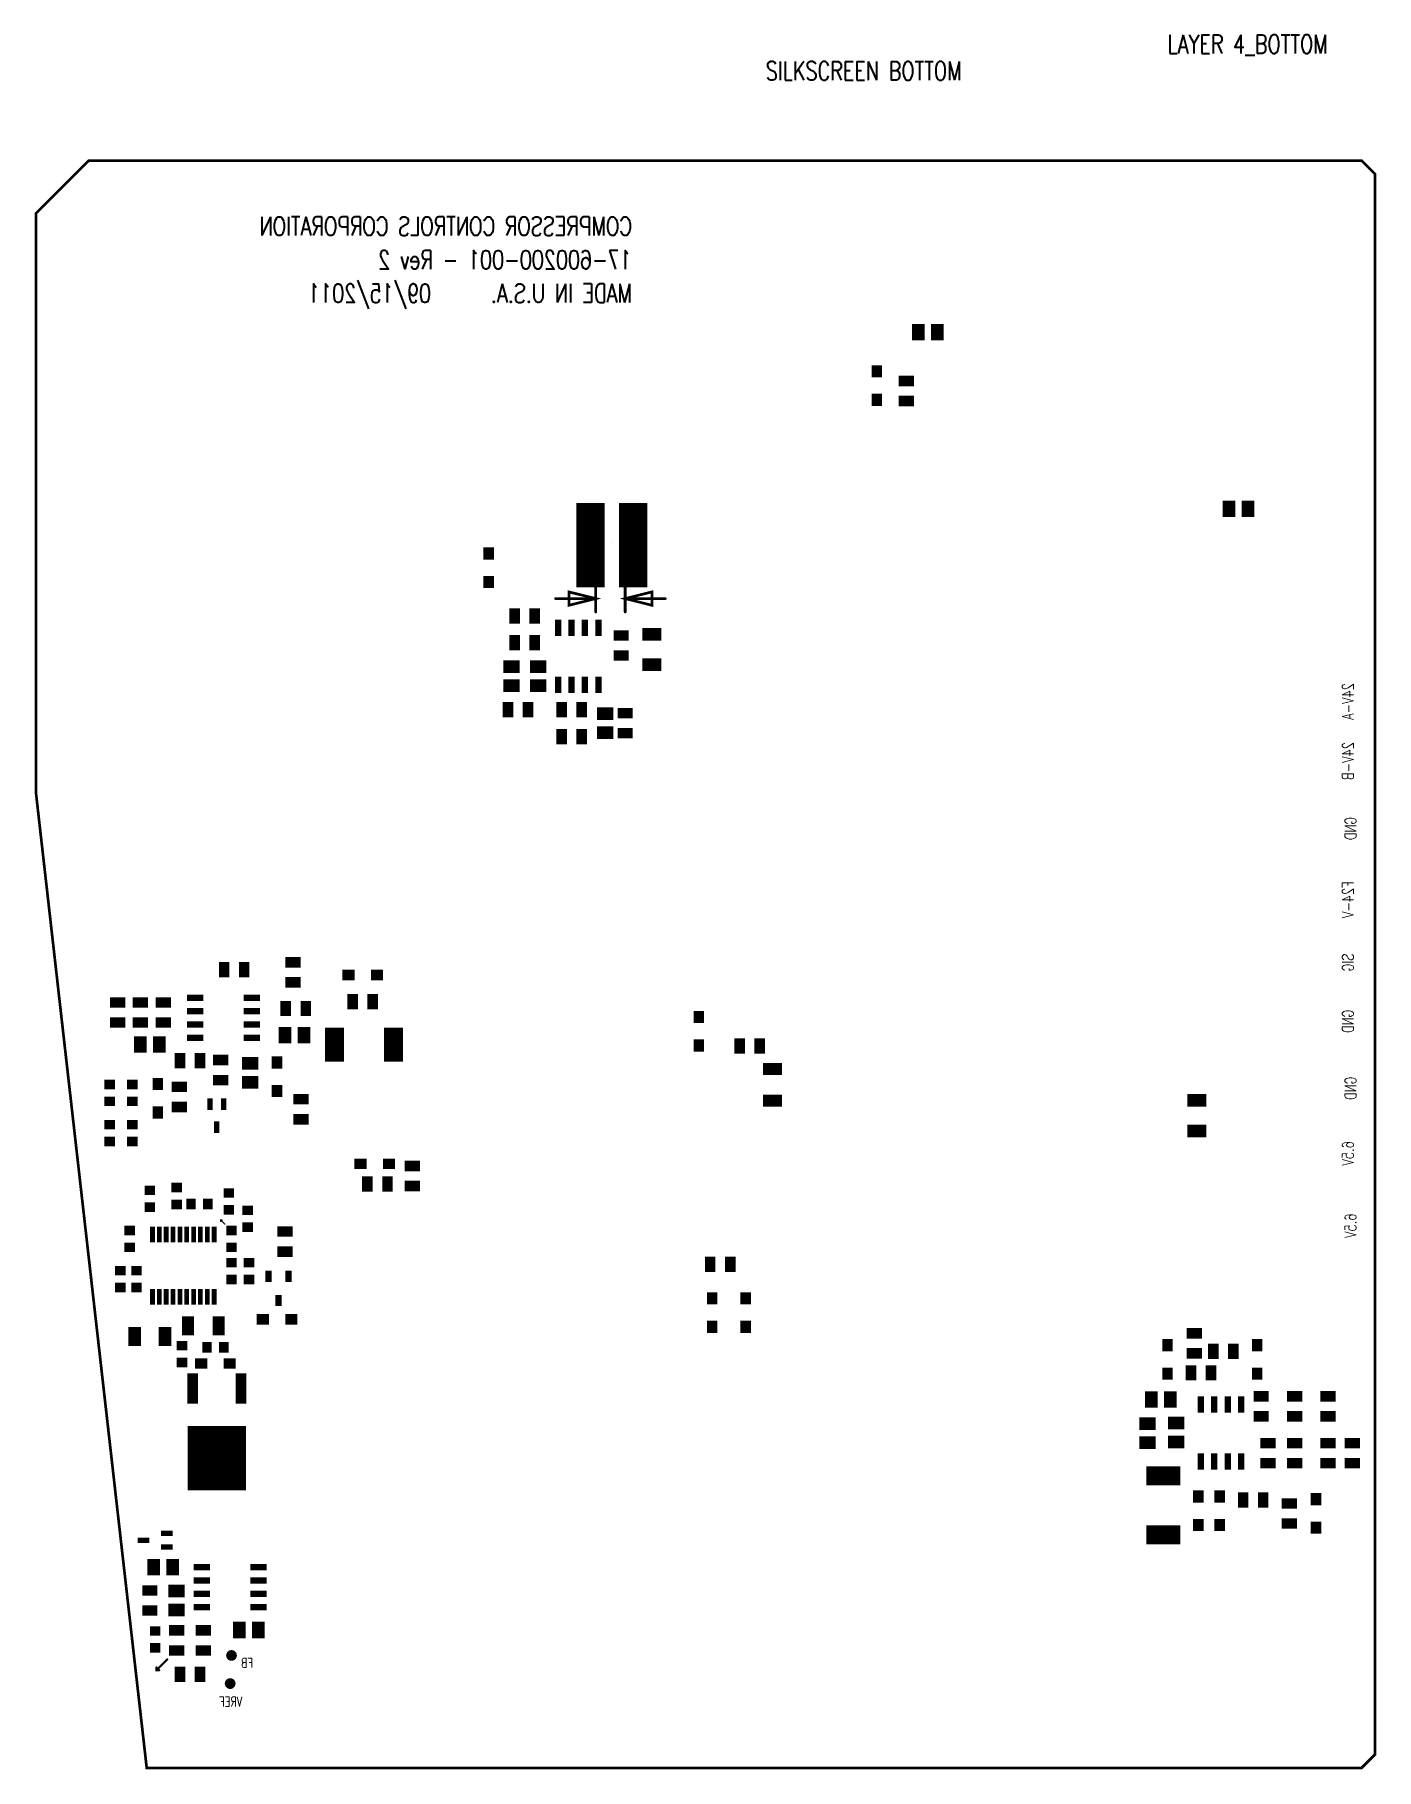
# Model space of a CAD drawing. Extents: x 0 to 127, y 0 to 164.
import ezdxf

# ---------------------------------------------------------------- set-up
doc = ezdxf.new("R2010")
doc.units = 0
doc.linetypes.add('TRMIDX_1', pattern=[2, 1, 1])
for name, color, linetype in [('2D_LINE_129', 1, 'CONTINUOUS'), ('BOARD_OUTLINE_00', 254, 'CONTINUOUS'), ('DIMENSION1_24', 254, 'CONTINUOUS'), ('DIMENSION2_24', 254, 'CONTINUOUS'), ('DIMENSION3_24', 254, 'CONTINUOUS'), ('DIMENSION4_24', 254, 'CONTINUOUS'), ('DIMENSION5_24', 254, 'CONTINUOUS'), ('DIMENSION6_24', 254, 'CONTINUOUS'), ('DIMENSION7_24', 254, 'CONTINUOUS'), ('DRIL_NPLTE_THRU_04', 176, 'CONTINUOUS'), ('DRIL_PLTE_THRU_04', 176, 'CONTINUOUS'), ('PADS_BOT', 5, 'CONTINUOUS'), ('PADS_INNER', 5, 'CONTINUOUS'), ('TAG_00', 254, 'CONTINUOUS'), ('TAG_01', 254, 'CONTINUOUS'), ('TEXT_04', 5, 'CONTINUOUS'), ('TEXT_129', 3, 'CONTINUOUS')]:
    doc.layers.add(name, color=color, linetype=linetype)
doc.styles.add('W0$127', font='simplex', dxfattribs={"width": 0.75})
doc.styles.add('W0$1524', font='simplex', dxfattribs={"width": 0.75})
doc.styles.add('W0$254', font='simplex', dxfattribs={"width": 0.75})

# ---------------------------------------------------------------- blocks, each defined once
blk = doc.blocks.new('SMOOTH_0$254')
at = {"const_width": 0.127}
blk.add_lwpolyline([(-0.0635, 0, 1), (0.0635, 0, 1)], format="xyb", close=True, dxfattribs=at)
blk = doc.blocks.new('BOARD_3329')
at = {"layer": 'BOARD_OUTLINE_00', "const_width": 0.254}
blk.add_lwpolyline([(5.588, -10.84199), (10.58799, -5.842), (131.318, -5.842), (132.588, -7.112), (132.588, -156.972), (131.318, -158.242), (16.088106, -158.242), (5.588, -65.8368)], close=True, dxfattribs=at)
at = {"layer": 'BOARD_OUTLINE_00'}
for p in [(10.58799, -5.842), (131.318, -5.842), (132.588, -7.112), (5.588, -10.84199), (5.588, -65.8368), (132.588, -156.972), (16.088106, -158.242), (131.318, -158.242)]:
    blk.add_blockref('SMOOTH_0$254', p, dxfattribs=at)
blk = doc.blocks.new('SMOOTH_0$2032')
at = {"const_width": 0.1016}
blk.add_lwpolyline([(-0.0508, 0, 1), (0.0508, 0, 1)], format="xyb", close=True, dxfattribs=at)
blk = doc.blocks.new('DRAWING_3389')
at = {"layer": '2D_LINE_129', "const_width": 0.2032}
blk.add_lwpolyline([(0, 0), (-0.9525, -0.9525)], dxfattribs=at)
at = {"layer": '2D_LINE_129'}
for p in [(0, 0), (-0.9525, -0.9525)]:
    blk.add_blockref('SMOOTH_0$2032', p, dxfattribs=at)
blk = doc.blocks.new('DRAWING_3390')
at = {"layer": '2D_LINE_129', "const_width": 0.203}
blk.add_lwpolyline([(0, 0), (0, -0.254), (0.254, -0.254)], dxfattribs=at)
at = {"layer": '2D_LINE_129'}
for p in [(0, 0), (0, -0.254), (0.254, -0.254)]:
    blk.add_blockref('SMOOTH_0$2032', p, dxfattribs=at)
blk = doc.blocks.new('SMOOTH_0$127')
at = {"const_width": 0.0635}
blk.add_lwpolyline([(-0.03175, 0, 1), (0.03175, 0, 1)], format="xyb", close=True, dxfattribs=at)
blk = doc.blocks.new('DRAWING_3391')
at = {"layer": '2D_LINE_129', "const_width": 0.127}
blk.add_lwpolyline([(0, 0), (0, 0.127), (0.127, 0.127)], dxfattribs=at)
at = {"layer": '2D_LINE_129'}
for p in [(0, 0.127), (0, 0), (0.127, 0.127)]:
    blk.add_blockref('SMOOTH_0$127', p, dxfattribs=at)
blk = doc.blocks.new('DRAWING_3392')
at = {"layer": '2D_LINE_129', "const_width": 0.127}
blk.add_lwpolyline([(0, 0), (-0.381, 0.381)], dxfattribs=at)
at = {"layer": '2D_LINE_129'}
for p in [(-0.381, 0.381), (0, 0)]:
    blk.add_blockref('SMOOTH_0$127', p, dxfattribs=at)
blk = doc.blocks.new('DRIL_HOLE_0')
blk.add_lwpolyline([(0, 0, 1), (0, 0, 1)], format="xyb", close=True)
blk = doc.blocks.new('PAD_1')
blk.add_lwpolyline([(0, 0, 1), (0, 0, 1)], format="xyb", close=True)
blk = doc.blocks.new('PAD_2')
at = {"const_width": 1.2}
blk.add_lwpolyline([(-0.775, 0), (0.775, 0)], dxfattribs=at)
blk = doc.blocks.new('STK_BOT_137')
at = {"layer": 'DRIL_NPLTE_THRU_04'}
blk.add_blockref('DRIL_HOLE_0', (0, 0), dxfattribs=at)
at = {"layer": 'PADS_BOT'}
blk.add_blockref('PAD_2', (0, 0), dxfattribs=at)
at = {"layer": 'PADS_INNER'}
blk.add_blockref('PAD_1', (0, 0), dxfattribs=at)
blk = doc.blocks.new('SYM_BOT_4')
for p in [(0, 0.9), (0, -0.9)]:
    blk.add_blockref('STK_BOT_137', p)
blk = doc.blocks.new('PART_BOT_0')
blk.add_blockref('SYM_BOT_4', (0, 0))
blk = doc.blocks.new('PART_BOT_1')
blk.add_blockref('SYM_BOT_4', (0, 0))
blk = doc.blocks.new('PART_BOT_2')
blk.add_blockref('SYM_BOT_4', (0, 0))
blk = doc.blocks.new('PART_BOT_3')
blk.add_blockref('SYM_BOT_4', (0, 0))
blk = doc.blocks.new('PART_BOT_4')
blk.add_blockref('SYM_BOT_4', (0, 0))
blk = doc.blocks.new('PART_BODY_BOT_3340')
at = {"layer": 'TAG_00'}
blk.add_lwpolyline([(0, 0), (0, 0)], dxfattribs=at)
blk.add_lwpolyline([(0, 0), (0, 0)], dxfattribs=at)
at = {"layer": 'TAG_01'}
blk.add_lwpolyline([(0, 0), (0, 0)], dxfattribs=at)
blk.add_lwpolyline([(0, 0), (0, 0)], dxfattribs=at)
blk = doc.blocks.new('PAD_3')
at = {"const_width": 1}
blk.add_lwpolyline([(-1.425, 0), (1.425, 0)], dxfattribs=at)
blk = doc.blocks.new('STK_BOT_23')
at = {"layer": 'DRIL_NPLTE_THRU_04'}
blk.add_blockref('DRIL_HOLE_0', (0, 0), dxfattribs=at)
at = {"layer": 'PADS_BOT', "rotation": 90}
blk.add_blockref('PAD_3', (0, 0), dxfattribs=at)
at = {"layer": 'PADS_INNER'}
blk.add_blockref('PAD_1', (0, 0), dxfattribs=at)
blk = doc.blocks.new('PAD_4')
at = {"const_width": 5.55}
blk.add_lwpolyline([(-3.05, 0), (3.05, 0)], dxfattribs=at)
blk = doc.blocks.new('STK_BOT_24')
at = {"layer": 'DRIL_NPLTE_THRU_04'}
blk.add_blockref('DRIL_HOLE_0', (0, 0), dxfattribs=at)
at = {"layer": 'PADS_BOT', "rotation": 90}
blk.add_blockref('PAD_4', (0, 0), dxfattribs=at)
at = {"layer": 'PADS_INNER'}
blk.add_blockref('PAD_1', (0, 0), dxfattribs=at)
blk = doc.blocks.new('SYM_BOT_10')
for name, p in [('STK_BOT_24', (0, 2.5)), ('PART_BODY_BOT_3340', (0, 0)), ('STK_BOT_23', (-2.29, -4.1)), ('STK_BOT_23', (2.29, -4.1))]:
    blk.add_blockref(name, p)
blk = doc.blocks.new('PART_BOT_5')
blk.add_blockref('SYM_BOT_10', (0, 0))
blk = doc.blocks.new('PAD_6')
at = {"const_width": 1}
blk.add_lwpolyline([(-0.725, 0), (0.725, 0)], dxfattribs=at)
blk = doc.blocks.new('STK_BOT_133')
at = {"layer": 'DRIL_NPLTE_THRU_04'}
blk.add_blockref('DRIL_HOLE_0', (0, 0), dxfattribs=at)
at = {"layer": 'PADS_BOT'}
blk.add_blockref('PAD_6', (0, 0), dxfattribs=at)
at = {"layer": 'PADS_INNER'}
blk.add_blockref('PAD_1', (0, 0), dxfattribs=at)
blk = doc.blocks.new('SYM_BOT_11')
for p in [(0, 0.95), (0, -0.95)]:
    blk.add_blockref('STK_BOT_133', p)
blk = doc.blocks.new('PART_BOT_6')
blk.add_blockref('SYM_BOT_11', (0, 0))
blk = doc.blocks.new('PART_BOT_7')
blk.add_blockref('SYM_BOT_11', (0, 0))
blk = doc.blocks.new('PART_BOT_8')
blk.add_blockref('SYM_BOT_11', (0, 0))
blk = doc.blocks.new('PART_BOT_9')
blk.add_blockref('SYM_BOT_11', (0, 0))
blk = doc.blocks.new('PART_BOT_11')
blk.add_blockref('SYM_BOT_11', (0, 0))
blk = doc.blocks.new('PART_BOT_12')
blk.add_blockref('SYM_BOT_11', (0, 0))
blk = doc.blocks.new('PART_BOT_14')
blk.add_blockref('SYM_BOT_11', (0, 0))
blk = doc.blocks.new('PART_BOT_15')
blk.add_blockref('SYM_BOT_11', (0, 0))
blk = doc.blocks.new('PART_BOT_16')
blk.add_blockref('SYM_BOT_11', (0, 0))
blk = doc.blocks.new('PART_BOT_18')
blk.add_blockref('SYM_BOT_11', (0, 0))
blk = doc.blocks.new('PART_BOT_19')
blk.add_blockref('SYM_BOT_11', (0, 0))
blk = doc.blocks.new('PART_BOT_20')
blk.add_blockref('SYM_BOT_11', (0, 0))
blk = doc.blocks.new('PART_BOT_21')
blk.add_blockref('SYM_BOT_11', (0, 0))
blk = doc.blocks.new('PAD_8')
at = {"const_width": 0.6}
blk.add_lwpolyline([(-0.775, 0), (0.775, 0)], dxfattribs=at)
blk = doc.blocks.new('STK_BOT_154')
at = {"layer": 'DRIL_NPLTE_THRU_04'}
blk.add_blockref('DRIL_HOLE_0', (0, 0), dxfattribs=at)
at = {"layer": 'PADS_BOT'}
blk.add_blockref('PAD_8', (0, 0), dxfattribs=at)
at = {"layer": 'PADS_INNER'}
blk.add_blockref('PAD_1', (0, 0), dxfattribs=at)
blk = doc.blocks.new('SYM_BOT_12')
for p in [(-2.7, 1.905), (2.7, 1.905), (-2.7, 0.635), (2.7, 0.635), (-2.7, -0.635), (-2.7, -1.905), (2.7, -0.635), (2.7, -1.905)]:
    blk.add_blockref('STK_BOT_154', p)
blk = doc.blocks.new('PART_BOT_23')
blk.add_blockref('SYM_BOT_12', (0, 0))
blk = doc.blocks.new('PAD_10')
at = {"const_width": 0.6}
blk.add_lwpolyline([(-0.525, 0), (0.525, 0)], dxfattribs=at)
blk = doc.blocks.new('STK_BOT_153')
at = {"layer": 'DRIL_NPLTE_THRU_04'}
blk.add_blockref('DRIL_HOLE_0', (0, 0), dxfattribs=at)
at = {"layer": 'PADS_BOT'}
blk.add_blockref('PAD_10', (0, 0), dxfattribs=at)
at = {"layer": 'PADS_INNER'}
blk.add_blockref('PAD_1', (0, 0), dxfattribs=at)
blk = doc.blocks.new('SYM_BOT_13')
for p in [(-1.15, 0.95), (1.15, 0), (-1.15, -0.95)]:
    blk.add_blockref('STK_BOT_153', p)
blk = doc.blocks.new('PART_BOT_28')
blk.add_blockref('SYM_BOT_13', (0, 0))
blk = doc.blocks.new('PART_BOT_29')
blk.add_blockref('SYM_BOT_4', (0, 0))
blk = doc.blocks.new('PART_BOT_30')
blk.add_blockref('SYM_BOT_4', (0, 0))
blk = doc.blocks.new('PART_BOT_31')
blk.add_blockref('SYM_BOT_4', (0, 0))
blk = doc.blocks.new('PART_BOT_32')
blk.add_blockref('SYM_BOT_4', (0, 0))
blk = doc.blocks.new('PART_BOT_33')
blk.add_blockref('SYM_BOT_4', (0, 0))
blk = doc.blocks.new('PART_BOT_34')
blk.add_blockref('SYM_BOT_4', (0, 0))
blk = doc.blocks.new('PAD_12')
at = {"const_width": 0.5}
blk.add_lwpolyline([(-0.55, 0), (0.55, 0)], dxfattribs=at)
blk = doc.blocks.new('STK_BOT_152')
at = {"layer": 'DRIL_NPLTE_THRU_04'}
blk.add_blockref('DRIL_HOLE_0', (0, 0), dxfattribs=at)
at = {"layer": 'PADS_BOT'}
blk.add_blockref('PAD_12', (0, 0), dxfattribs=at)
at = {"layer": 'PADS_INNER'}
blk.add_blockref('PAD_1', (0, 0), dxfattribs=at)
blk = doc.blocks.new('SYM_BOT_14')
for p in [(-1.1, 0.65), (1.1, 0), (-1.1, -0.65)]:
    blk.add_blockref('STK_BOT_152', p)
blk = doc.blocks.new('PART_BOT_35')
blk.add_blockref('SYM_BOT_14', (0, 0))
blk = doc.blocks.new('PART_BOT_36')
blk.add_blockref('SYM_BOT_14', (0, 0))
blk = doc.blocks.new('PART_BOT_37')
blk.add_blockref('SYM_BOT_11', (0, 0))
blk = doc.blocks.new('PART_BOT_38')
blk.add_blockref('SYM_BOT_11', (0, 0))
blk = doc.blocks.new('PART_BOT_41')
blk.add_blockref('SYM_BOT_11', (0, 0))
blk = doc.blocks.new('PART_BOT_42')
blk.add_blockref('SYM_BOT_11', (0, 0))
blk = doc.blocks.new('PART_BOT_43')
blk.add_blockref('SYM_BOT_11', (0, 0))
blk = doc.blocks.new('PART_BOT_44')
blk.add_blockref('SYM_BOT_11', (0, 0))
blk = doc.blocks.new('PART_BOT_45')
blk.add_blockref('SYM_BOT_11', (0, 0))
blk = doc.blocks.new('PART_BOT_46')
blk.add_blockref('SYM_BOT_11', (0, 0))
blk = doc.blocks.new('PART_BOT_47')
blk.add_blockref('SYM_BOT_11', (0, 0))
blk = doc.blocks.new('PART_BOT_48')
blk.add_blockref('SYM_BOT_11', (0, 0))
blk = doc.blocks.new('PART_BOT_49')
blk.add_blockref('SYM_BOT_11', (0, 0))
blk = doc.blocks.new('PART_BOT_50')
blk.add_blockref('SYM_BOT_11', (0, 0))
blk = doc.blocks.new('PART_BOT_51')
blk.add_blockref('SYM_BOT_12', (0, 0))
blk = doc.blocks.new('PART_BOT_52')
blk.add_blockref('SYM_BOT_12', (0, 0))
blk = doc.blocks.new('PART_BOT_54')
blk.add_blockref('SYM_BOT_4', (0, 0))
blk = doc.blocks.new('PART_BOT_55')
blk.add_blockref('SYM_BOT_4', (0, 0))
blk = doc.blocks.new('PAD_14')
at = {"const_width": 1.2}
blk.add_lwpolyline([(-0.9, 0), (0.9, 0)], dxfattribs=at)
blk = doc.blocks.new('STK_BOT_147')
at = {"layer": 'DRIL_NPLTE_THRU_04'}
blk.add_blockref('DRIL_HOLE_0', (0, 0), dxfattribs=at)
at = {"layer": 'PADS_BOT'}
blk.add_blockref('PAD_14', (0, 0), dxfattribs=at)
at = {"layer": 'PADS_INNER'}
blk.add_blockref('PAD_1', (0, 0), dxfattribs=at)
blk = doc.blocks.new('SYM_BOT_5')
for p in [(0, 1.45), (0, -1.45)]:
    blk.add_blockref('STK_BOT_147', p)
blk = doc.blocks.new('PART_BOT_56')
blk.add_blockref('SYM_BOT_5', (0, 0))
blk = doc.blocks.new('PART_BOT_57')
blk.add_blockref('SYM_BOT_11', (0, 0))
blk = doc.blocks.new('PART_BOT_58')
blk.add_blockref('SYM_BOT_12', (0, 0))
blk = doc.blocks.new('PART_BOT_60')
blk.add_blockref('SYM_BOT_11', (0, 0))
blk = doc.blocks.new('PART_BOT_61')
blk.add_blockref('SYM_BOT_11', (0, 0))
blk = doc.blocks.new('PART_BOT_62')
blk.add_blockref('SYM_BOT_11', (0, 0))
blk = doc.blocks.new('PART_BOT_63')
blk.add_blockref('SYM_BOT_11', (0, 0))
blk = doc.blocks.new('PART_BOT_65')
blk.add_blockref('SYM_BOT_11', (0, 0))
blk = doc.blocks.new('PART_BOT_66')
blk.add_blockref('SYM_BOT_11', (0, 0))
blk = doc.blocks.new('PART_BOT_67')
blk.add_blockref('SYM_BOT_11', (0, 0))
blk = doc.blocks.new('PAD_15')
at = {"const_width": 0.45}
blk.add_lwpolyline([(-0.75, 0), (0.75, 0)], dxfattribs=at)
blk = doc.blocks.new('STK_BOT_151')
at = {"layer": 'DRIL_NPLTE_THRU_04'}
blk.add_blockref('DRIL_HOLE_0', (0, 0), dxfattribs=at)
at = {"layer": 'PADS_BOT'}
blk.add_blockref('PAD_15', (0, 0), dxfattribs=at)
at = {"layer": 'PADS_INNER'}
blk.add_blockref('PAD_1', (0, 0), dxfattribs=at)
blk = doc.blocks.new('SYM_BOT_16')
for p in [(-2.95, 2.925), (-2.95, 2.275), (-2.95, 1.625), (2.95, 2.925), (2.95, 2.275), (2.95, 1.625), (-2.95, 0.975), (-2.95, 0.325), (2.95, 0.975), (2.95, 0.325), (-2.95, -0.325), (-2.95, -0.975), (-2.95, -1.625), (2.95, -0.325), (2.95, -0.975), (2.95, -1.625), (-2.95, -2.275), (-2.95, -2.925), (2.95, -2.275), (2.95, -2.925)]:
    blk.add_blockref('STK_BOT_151', p)
blk = doc.blocks.new('PART_BOT_68')
blk.add_blockref('SYM_BOT_16', (0, 0))
blk = doc.blocks.new('PART_BOT_75')
blk.add_blockref('SYM_BOT_5', (0, 0))
blk = doc.blocks.new('PART_BOT_76')
blk.add_blockref('SYM_BOT_11', (0, 0))
blk = doc.blocks.new('PAD_18')
at = {"const_width": 0.9}
blk.add_lwpolyline([(-0.5, 0), (0.5, 0)], dxfattribs=at)
blk = doc.blocks.new('STK_BOT_140')
at = {"layer": 'DRIL_NPLTE_THRU_04'}
blk.add_blockref('DRIL_HOLE_0', (0, 0), dxfattribs=at)
at = {"layer": 'PADS_BOT'}
blk.add_blockref('PAD_18', (0, 0), dxfattribs=at)
at = {"layer": 'PADS_INNER'}
blk.add_blockref('PAD_1', (0, 0), dxfattribs=at)
blk = doc.blocks.new('SYM_BOT_22')
for p in [(0, 0.8), (0, -0.8)]:
    blk.add_blockref('STK_BOT_140', p)
blk = doc.blocks.new('PART_BOT_82')
blk.add_blockref('SYM_BOT_22', (0, 0))
blk = doc.blocks.new('PART_BOT_83')
blk.add_blockref('SYM_BOT_22', (0, 0))
blk = doc.blocks.new('PART_BOT_84')
blk.add_blockref('SYM_BOT_22', (0, 0))
blk = doc.blocks.new('PART_BOT_85')
blk.add_blockref('SYM_BOT_22', (0, 0))
blk = doc.blocks.new('PART_BOT_86')
blk.add_blockref('SYM_BOT_22', (0, 0))
blk = doc.blocks.new('SYM_BOT_23')
for p in [(0, 0.8), (0, -0.8)]:
    blk.add_blockref('STK_BOT_140', p)
blk = doc.blocks.new('PART_BOT_87')
blk.add_blockref('SYM_BOT_23', (0, 0))
blk = doc.blocks.new('PART_BOT_88')
blk.add_blockref('SYM_BOT_23', (0, 0))
blk = doc.blocks.new('PART_BOT_89')
blk.add_blockref('SYM_BOT_23', (0, 0))
blk = doc.blocks.new('PART_BOT_90')
blk.add_blockref('SYM_BOT_23', (0, 0))
blk = doc.blocks.new('PART_BOT_91')
blk.add_blockref('SYM_BOT_23', (0, 0))
blk = doc.blocks.new('PART_BOT_92')
blk.add_blockref('SYM_BOT_23', (0, 0))
blk = doc.blocks.new('PART_BOT_93')
blk.add_blockref('SYM_BOT_23', (0, 0))
blk = doc.blocks.new('PART_BOT_94')
blk.add_blockref('SYM_BOT_23', (0, 0))
blk = doc.blocks.new('PAD_20')
at = {"const_width": 1.15}
blk.add_lwpolyline([(-0.9, 0), (0.9, 0)], dxfattribs=at)
blk = doc.blocks.new('STK_BOT_145')
at = {"layer": 'DRIL_NPLTE_THRU_04'}
blk.add_blockref('DRIL_HOLE_0', (0, 0), dxfattribs=at)
at = {"layer": 'PADS_BOT'}
blk.add_blockref('PAD_20', (0, 0), dxfattribs=at)
at = {"layer": 'PADS_INNER'}
blk.add_blockref('PAD_1', (0, 0), dxfattribs=at)
blk = doc.blocks.new('SYM_BOT_24')
for p in [(0, 1.45), (0, -1.45)]:
    blk.add_blockref('STK_BOT_145', p)
blk = doc.blocks.new('PART_BOT_95')
blk.add_blockref('SYM_BOT_24', (0, 0))
blk = doc.blocks.new('PART_BOT_96')
blk.add_blockref('SYM_BOT_23', (0, 0))
blk = doc.blocks.new('PART_BOT_105')
blk.add_blockref('SYM_BOT_5', (0, 0))
blk = doc.blocks.new('PART_BOT_108')
blk.add_blockref('SYM_BOT_4', (0, 0))
blk = doc.blocks.new('PART_BOT_109')
blk.add_blockref('SYM_BOT_11', (0, 0))
blk = doc.blocks.new('PART_BOT_110')
blk.add_blockref('SYM_BOT_11', (0, 0))
blk = doc.blocks.new('PART_BOT_111')
blk.add_blockref('SYM_BOT_11', (0, 0))
blk = doc.blocks.new('PART_BOT_112')
blk.add_blockref('SYM_BOT_22', (0, 0))
blk = doc.blocks.new('PART_BOT_117')
blk.add_blockref('SYM_BOT_11', (0, 0))
blk = doc.blocks.new('PART_BOT_118')
blk.add_blockref('SYM_BOT_11', (0, 0))
blk = doc.blocks.new('PART_BOT_119')
blk.add_blockref('SYM_BOT_11', (0, 0))
blk = doc.blocks.new('PAD_22')
at = {"const_width": 1}
blk.add_lwpolyline([(-0.575, 0), (0.575, 0)], dxfattribs=at)
blk = doc.blocks.new('STK_BOT_135')
at = {"layer": 'DRIL_NPLTE_THRU_04'}
blk.add_blockref('DRIL_HOLE_0', (0, 0), dxfattribs=at)
at = {"layer": 'PADS_BOT', "rotation": 90}
blk.add_blockref('PAD_22', (0, 0), dxfattribs=at)
at = {"layer": 'PADS_INNER'}
blk.add_blockref('PAD_1', (0, 0), dxfattribs=at)
blk = doc.blocks.new('SYM_BOT_29')
for p in [(0, 1.35), (0, -1.35)]:
    blk.add_blockref('STK_BOT_135', p)
blk = doc.blocks.new('PART_BOT_123')
blk.add_blockref('SYM_BOT_29', (0, 0))
blk = doc.blocks.new('PART_BOT_124')
blk.add_blockref('SYM_BOT_29', (0, 0))
blk = doc.blocks.new('PART_BOT_125')
blk.add_blockref('SYM_BOT_29', (0, 0))
blk = doc.blocks.new('PART_BOT_126')
blk.add_blockref('SYM_BOT_29', (0, 0))
blk = doc.blocks.new('PART_BOT_127')
blk.add_blockref('SYM_BOT_29', (0, 0))
blk = doc.blocks.new('PART_BOT_128')
blk.add_blockref('SYM_BOT_29', (0, 0))
blk = doc.blocks.new('PART_BOT_129')
blk.add_blockref('SYM_BOT_29', (0, 0))
blk = doc.blocks.new('PART_BOT_131')
blk.add_blockref('SYM_BOT_29', (0, 0))
blk = doc.blocks.new('PART_BOT_132')
blk.add_blockref('SYM_BOT_29', (0, 0))
blk = doc.blocks.new('PART_BOT_133')
blk.add_blockref('SYM_BOT_29', (0, 0))
blk = doc.blocks.new('PART_BOT_134')
blk.add_blockref('SYM_BOT_29', (0, 0))
blk = doc.blocks.new('PART_BOT_135')
blk.add_blockref('SYM_BOT_29', (0, 0))
blk = doc.blocks.new('PART_BOT_136')
blk.add_blockref('SYM_BOT_29', (0, 0))
blk = doc.blocks.new('PART_BOT_137')
blk.add_blockref('SYM_BOT_29', (0, 0))
blk = doc.blocks.new('PART_BOT_138')
blk.add_blockref('SYM_BOT_29', (0, 0))
blk = doc.blocks.new('PART_BOT_139')
blk.add_blockref('SYM_BOT_29', (0, 0))
blk = doc.blocks.new('SMOOTH_0$0254')
at = {"const_width": 0.0127}
blk.add_lwpolyline([(-0.00635, 0, 1), (0.00635, 0, 1)], format="xyb", close=True, dxfattribs=at)
blk = doc.blocks.new('PART_BODY_BOT_3371')
at = {"layer": 'DIMENSION1_24', "linetype": 'TRMIDX_1', "const_width": 0.254}
blk.add_lwpolyline([(5.33, -1.27), (5.33, -5.08)], dxfattribs=at)
at = {"layer": 'DIMENSION2_24', "linetype": 'TRMIDX_1', "const_width": 0.254}
blk.add_lwpolyline([(5.33, 1.52), (5.33, 5.33)], dxfattribs=at)
at = {"layer": 'DIMENSION3_24', "linetype": 'TRMIDX_1', "const_width": 0.254}
blk.add_lwpolyline([(5.33, -1.27), (5.97, -3.81), (4.7, -3.81)], close=True, dxfattribs=at)
at = {"layer": 'DIMENSION4_24', "linetype": 'TRMIDX_1', "const_width": 0.254}
blk.add_lwpolyline([(5.33, 1.52), (4.7, 4.06), (5.97, 4.06)], close=True, dxfattribs=at)
at = {"layer": 'DIMENSION5_24', "linetype": 'TRMIDX_1', "const_width": 0.254}
blk.add_lwpolyline([(1.52, -1.27), (6.6, -1.27)], dxfattribs=at)
at = {"layer": 'DIMENSION6_24', "linetype": 'TRMIDX_1', "const_width": 0.254}
blk.add_lwpolyline([(1.52, 1.52), (6.6, 1.52)], dxfattribs=at)
at = {"layer": 'DIMENSION7_24', "linetype": 'TRMIDX_1', "const_width": 0.0254}
for points in [[(0.25, 1.52), (0.25, 1.52)], [(0.25, -1.27), (0.25, -1.27)]]:
    blk.add_lwpolyline(points, dxfattribs=at)
at = {"layer": 'TAG_00'}
blk.add_lwpolyline([(0, 0), (0, 0)], dxfattribs=at)
at = {"layer": 'TAG_01'}
blk.add_lwpolyline([(0, 0), (0, 0)], dxfattribs=at)
at = {"layer": 'DIMENSION1_24'}
for p in [(5.33, -1.27), (5.33, -5.08)]:
    blk.add_blockref('SMOOTH_0$254', p, dxfattribs=at)
at = {"layer": 'DIMENSION2_24'}
for p in [(5.33, 5.33), (5.33, 1.52)]:
    blk.add_blockref('SMOOTH_0$254', p, dxfattribs=at)
at = {"layer": 'DIMENSION3_24'}
for p in [(5.33, -1.27), (4.7, -3.81), (5.97, -3.81)]:
    blk.add_blockref('SMOOTH_0$254', p, dxfattribs=at)
at = {"layer": 'DIMENSION4_24'}
for p in [(4.7, 4.06), (5.97, 4.06), (5.33, 1.52)]:
    blk.add_blockref('SMOOTH_0$254', p, dxfattribs=at)
at = {"layer": 'DIMENSION5_24'}
for p in [(1.52, -1.27), (6.6, -1.27)]:
    blk.add_blockref('SMOOTH_0$254', p, dxfattribs=at)
at = {"layer": 'DIMENSION6_24'}
for p in [(1.52, 1.52), (6.6, 1.52)]:
    blk.add_blockref('SMOOTH_0$254', p, dxfattribs=at)
at = {"layer": 'DIMENSION7_24'}
for p in [(0.25, 1.52), (0.25, 1.52), (0.25, -1.27), (0.25, -1.27)]:
    blk.add_blockref('SMOOTH_0$0254', p, dxfattribs=at)
blk = doc.blocks.new('PAD_24')
at = {"const_width": 2.7}
blk.add_lwpolyline([(-4, 0), (4, 0)], dxfattribs=at)
blk = doc.blocks.new('STK_BOT_149')
at = {"layer": 'DRIL_NPLTE_THRU_04'}
blk.add_blockref('DRIL_HOLE_0', (0, 0), dxfattribs=at)
at = {"layer": 'PADS_BOT'}
blk.add_blockref('PAD_24', (0, 0), dxfattribs=at)
at = {"layer": 'PADS_INNER'}
blk.add_blockref('PAD_1', (0, 0), dxfattribs=at)
blk = doc.blocks.new('SYM_BOT_41')
for name, p in [('PART_BODY_BOT_3371', (0, 0)), ('STK_BOT_149', (0.254, 2.024)), ('STK_BOT_149', (0.254, -2.024))]:
    blk.add_blockref(name, p)
blk = doc.blocks.new('PART_BOT_152')
blk.add_blockref('SYM_BOT_41', (0, 0))
blk = doc.blocks.new('PART_BOT_153')
blk.add_blockref('SYM_BOT_23', (0, 0))
blk = doc.blocks.new('PART_BOT_160')
blk.add_blockref('SYM_BOT_22', (0, 0))
blk = doc.blocks.new('PART_BOT_161')
blk.add_blockref('SYM_BOT_22', (0, 0))
blk = doc.blocks.new('PAD_25')
at = {"const_width": 0.508}
blk.add_lwpolyline([(0, -0.254, 1), (0, 0.254, 1)], format="xyb", close=True, dxfattribs=at)
blk = doc.blocks.new('STK_BOT_115')
at = {"layer": 'DRIL_NPLTE_THRU_04'}
blk.add_blockref('DRIL_HOLE_0', (0, 0), dxfattribs=at)
at = {"layer": 'PADS_BOT'}
blk.add_blockref('PAD_25', (0, 0), dxfattribs=at)
at = {"layer": 'PADS_INNER'}
blk.add_blockref('PAD_1', (0, 0), dxfattribs=at)
blk = doc.blocks.new('SYM_BOT_47')
blk.add_blockref('STK_BOT_115', (0, 0))
blk = doc.blocks.new('PART_BOT_162')
blk.add_blockref('SYM_BOT_47', (0, 0))
blk = doc.blocks.new('PART_BOT_163')
blk.add_blockref('SYM_BOT_47', (0, 0))
blk = doc.blocks.new('PAD_27')
at = {"const_width": 1.8034}
blk.add_lwpolyline([(-1.6129, 0), (1.6129, 0)], dxfattribs=at)
blk = doc.blocks.new('STK_BOT_142')
at = {"layer": 'DRIL_PLTE_THRU_04'}
blk.add_blockref('DRIL_HOLE_0', (0, 0), dxfattribs=at)
at = {"layer": 'PADS_BOT', "rotation": 90}
blk.add_blockref('PAD_27', (0, 0), dxfattribs=at)
at = {"layer": 'PADS_INNER'}
blk.add_blockref('PAD_1', (0, 0), dxfattribs=at)
blk = doc.blocks.new('SYM_BOT_48')
for p in [(-2.8, 0), (2.8, 0)]:
    blk.add_blockref('STK_BOT_142', p)
blk = doc.blocks.new('PART_BOT_164')
blk.add_blockref('SYM_BOT_48', (0, 0))
blk = doc.blocks.new('PART_BOT_165')
blk.add_blockref('SYM_BOT_48', (0, 0))
blk = doc.blocks.new('STK_BOT_125')
at = {"layer": 'DRIL_NPLTE_THRU_04'}
blk.add_blockref('DRIL_HOLE_0', (0, 0), dxfattribs=at)
at = {"layer": 'PADS_BOT', "rotation": 90}
blk.add_blockref('PAD_20', (0, 0), dxfattribs=at)
at = {"layer": 'PADS_INNER'}
blk.add_blockref('PAD_1', (0, 0), dxfattribs=at)
blk = doc.blocks.new('SYM_BOT_50')
for p in [(-1.5, 0), (1.5, 0)]:
    blk.add_blockref('STK_BOT_125', p)
blk = doc.blocks.new('PART_BOT_167')
blk.add_blockref('SYM_BOT_50', (0, 0))

msp = doc.modelspace()

# ---------------------------------------------------------------- block references
for name, p in [('BOARD_3329', (-5.588, 158.242)), ('DRAWING_3391', (17.526, 51.816)), ('DRAWING_3392', (17.907, 51.562)), ('DRAWING_3389', (12.446, 10.287)), ('DRAWING_3390', (11.43, 9.525))]:
    msp.add_blockref(name, p)
at = {"xscale": -1}
for name, p, rotation in [('PART_BOT_0', (84.582, 136.144), -270), ('PART_BOT_124', (79.756, 131.064), -180), ('PART_BOT_152', (54.61, 116.205), -270), ('PART_BOT_1', (114.046, 119.38), -90), ('PART_BOT_123', (42.926, 113.792), -180), ('PART_BOT_18', (46.355, 109.22), -270), ('PART_BOT_23', (51.435, 105.41), -90), ('PART_BOT_19', (46.355, 106.68), -90), ('PART_BOT_20', (45.72, 100.33), -270), ('PART_BOT_21', (50.8, 100.33), -90), ('PART_BOT_65', (50.8, 97.79), -270), ('PART_BOT_62', (18.796, 75.692), -270), ('PART_BOT_136', (30.988, 75.184), -90), ('PART_BOT_14', (9.906, 71.628), -180), ('PART_BOT_37', (12.065, 71.628), -180), ('PART_BOT_51', (17.78, 71.12), -180), ('PART_BOT_42', (24.638, 72.009), -270), ('PART_BOT_118', (30.988, 72.644), -90), ('PART_BOT_31', (24.511, 69.469), -270), ('PART_BOT_164', (31.115, 68.58), -180), ('PART_BOT_135', (62.865, 69.85), -180), ('PART_BOT_29', (10.795, 68.58), -270), ('PART_BOT_76', (67.691, 68.453), -270), ('PART_BOT_63', (14.605, 67.056), -270), ('PART_BOT_134', (11.557, 63.5), -180), ('PART_BOT_30', (20.32, 65.913), -180), ('PART_BOT_167', (69.85, 64.77), -90), ('PART_BOT_36', (17.145, 61.849), -270), ('PART_BOT_50', (25.146, 62.4586), -180), ('PART_BOT_125', (32.131, 57.277), -270), ('PART_BOT_8', (32.385, 55.372), -90), ('PART_BOT_84', (15.494, 53.467), -270), ('PART_BOT_83', (20.066, 52.07), -180), ('PART_BOT_153', (8.89, 50.165), -180), ('PART_BOT_68', (13.97, 47.625), -270), ('PART_BOT_9', (23.622, 49.911), -180), ('PART_BOT_82', (18.542, 47.117), -180), ('PART_BOT_67', (64.897, 47.752), -270), ('PART_BOT_86', (8.001, 46.355), -180), ('PART_BOT_28', (22.987, 45.466), -270), ('PART_BOT_128', (64.135, 43.18), -180), ('PART_BOT_95', (15.875, 41.91), -270), ('PART_BOT_131', (22.86, 42.545), -90), ('PART_BOT_56', (10.795, 40.894), -90), ('PART_BOT_48', (109.855, 40.259), -180), ('PART_BOT_161', (13.843, 39.243), -180), ('PART_BOT_96', (17.018, 39.878), -90), ('PART_BOT_12', (112.6236, 39.497), -270), ('PART_BOT_5', (17.145, 31.877), -180), ('PART_BOT_126', (17.018, 38.354), -90), ('PART_BOT_60', (110.49, 37.465), -90), ('PART_BOT_34', (106.68, 34.925), -270), ('PART_BOT_52', (112.395, 31.75), -270), ('PART_BOT_32', (105.41, 31.75), -180), ('PART_BOT_16', (122.555, 29.845), -180), ('PART_BOT_165', (106.934, 24.892), -90), ('PART_BOT_133', (112.268, 24.384), -180), ('PART_BOT_61', (115.443, 25.4), -90), ('PART_BOT_55', (12.065, 19.05), -270), ('PART_BOT_58', (18.415, 17.145), -180), ('PART_BOT_57', (10.795, 15.875), -180), ('PART_BOT_54', (13.335, 15.875), -180), ('PART_BOT_112', (11.303, 12.192), -180), ('PART_BOT_108', (20.193, 13.081), -90), ('PART_BOT_110', (14.605, 8.89), -90)]:
    msp.add_blockref(name, p, dxfattribs=dict(at, rotation=rotation))
for name, p in [('PART_BOT_119', (82.55, 130.556)), ('PART_BOT_6', (55.499, 106.426)), ('PART_BOT_75', (58.42, 106.045)), ('PART_BOT_4', (45.085, 103.505)), ('PART_BOT_3', (47.625, 103.505)), ('PART_BOT_2', (53.975, 99.06)), ('PART_BOT_11', (55.88, 99.06)), ('PART_BOT_43', (24.384, 75.438)), ('PART_BOT_38', (7.747, 71.628)), ('PART_BOT_49', (17.526, 66.167)), ('PART_BOT_139', (22.86, 65.532)), ('PART_BOT_88', (6.985, 64.008)), ('PART_BOT_94', (9.144, 64.008)), ('PART_BOT_41', (13.589, 63.627)), ('PART_BOT_105', (110.109, 61.849)), ('PART_BOT_89', (6.985, 60.198)), ('PART_BOT_87', (9.144, 60.198)), ('PART_BOT_7', (35.687, 56.134)), ('PART_BOT_90', (10.795, 53.975)), ('PART_BOT_91', (13.335, 54.229)), ('PART_BOT_92', (18.288, 53.721)), ('PART_BOT_93', (18.542, 50.165)), ('PART_BOT_160', (20.193, 47.117)), ('PART_BOT_85', (9.525, 46.355)), ('PART_BOT_127', (67.31, 43.18)), ('PART_BOT_132', (107.315, 38.735)), ('PART_BOT_129', (115.824, 38.735)), ('PART_BOT_47', (116.205, 34.29)), ('PART_BOT_45', (119.38, 34.29)), ('PART_BOT_15', (122.555, 34.29)), ('PART_BOT_33', (108.1532, 31.8008)), ('PART_BOT_46', (116.84, 29.845)), ('PART_BOT_44', (119.38, 29.845)), ('PART_BOT_66', (124.841, 29.845)), ('PART_BOT_138', (110.236, 24.384)), ('PART_BOT_137', (121.412, 24.13)), ('PART_BOT_117', (118.872, 24.13)), ('PART_BOT_35', (11.303, 21.59)), ('PART_BOT_109', (13.335, 12.0904)), ('PART_BOT_111', (15.875, 12.0904)), ('PART_BOT_162', (18.542, 10.668)), ('PART_BOT_163', (18.415, 8.001))]:
    msp.add_blockref(name, p, dxfattribs=at)

# ---------------------------------------------------------------- texts
at = {"layer": 'TEXT_04', "style": 'W0$254', "width": 0.75}
msp.add_text('LAYER 4_BOTTOM', height=1.778, dxfattribs=at).set_placement((107.315, 162.56))
at = {"layer": 'TEXT_04', "style": 'W0$254', "text_generation_flag": 2, "width": 0.75}
for s, p in [('COMPRESSOR CONTROLS CORPORATION', (56.515, 145.288)), ('17-600200-001 - Rev 2', (56.515, 142.113)), ('09/15/2011', (37.465, 138.938)), ('MADE IN U.S.A.', (56.515, 138.938))]:
    msp.add_text(s, height=1.778, dxfattribs=at).set_placement(p)
at = {"layer": 'TEXT_129', "style": 'W0$254', "width": 0.75}
msp.add_text('SILKSCREEN BOTTOM', height=1.778, dxfattribs=at).set_placement((69.215, 160.02))
at = {"layer": 'TEXT_129', "style": 'W0$1524', "text_generation_flag": 2, "width": 0.75}
for s, p in [('24V-A', (124.968, 102.87)), ('24V-B', (124.968, 97.282)), ('GND', (125.222, 90.17)), ('F24-V', (124.968, 84.074)), ('SIG', (124.968, 77.216)), ('GND', (124.968, 71.882)), ('GND', (125.222, 65.532)), ('6.5V', (124.968, 59.436)), ('6.5V', (125.222, 52.578))]:
    msp.add_text(s, height=1.0668, rotation=90, dxfattribs=at).set_placement(p)
at = {"layer": 'TEXT_129', "style": 'W0$127', "text_generation_flag": 2, "width": 0.75}
for s, p in [('FB', (20.574, 9.525)), ('VREF', (19.558, 5.842))]:
    msp.add_text(s, height=0.889, dxfattribs=at).set_placement(p)

doc.saveas('drawing.dxf')
